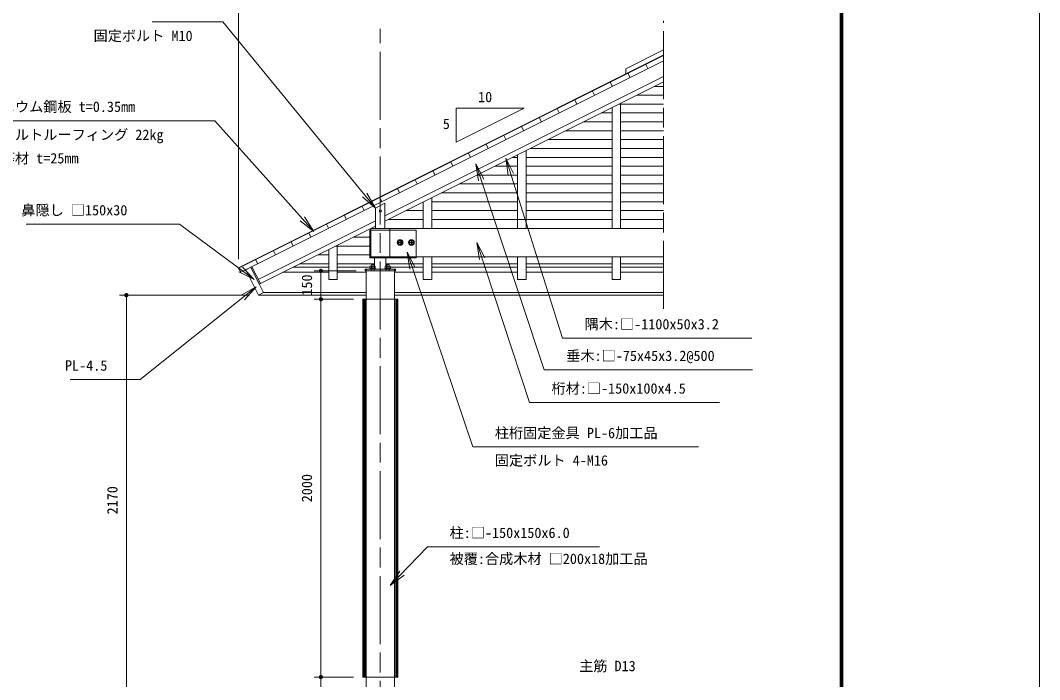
# Model space of a CAD drawing. Units: millimetres at full size, sheet at 1:50, with parts at other scales. Extents: x -1000 to 22000, y -750 to 15600.
# Drawn here: x 13003 to 22000, y 4164 to 9979 of the extents above; entities that cross this region are included whole.
import ezdxf
from ezdxf.enums import TextEntityAlignment as Align

# ---------------------------------------------------------------- set-up
doc = ezdxf.new("R2010")
doc.units = ezdxf.units.MM
doc.header["$LTSCALE"] = 50
doc.linetypes.add('CHAIN', pattern=[18.5, 12, -1.5, 3.5, -1.5])
for name, color, linetype, lineweight in [('D-BMK', 2, 'CHAIN', 13), ('D-STR', 1, 'Continuous', 13), ('D-STR-DIM', 7, 'Continuous', 13), ('D-STR-HTXT', 7, 'Continuous', 13), ('D-STR-TXT', 7, 'Continuous', 13), ('D-TTL', 7, 'Continuous', 70), ('V-nasSTD', 5, 'Continuous', 13)]:
    doc.layers.add(name, color=color, linetype=linetype, lineweight=lineweight)
doc.styles.add('ＭＳ ゴシック', font='')
doc.styles.get('ＭＳ ゴシック').set_extended_font_data('MS Gothic')

# ---------------------------------------------------------------- blocks, each defined once
blk = doc.blocks.new('filled_dot')
at = {"color": 0, "linetype": 'Continuous', "lineweight": -2, "const_width": 1.25}
blk.add_lwpolyline([(-0.625, 0, 1), (0.625, 0, 1)], format="xyb", close=True, dxfattribs=at)
blk = doc.blocks.new('open_arrow')
at = {"color": 0, "linetype": 'Continuous', "lineweight": -2}
blk.add_lwpolyline([(7.5, 1.25), (0, 0), (7.5, -1.25)], dxfattribs=at)

msp = doc.modelspace()

# ---------------------------------------------------------------- linework, layer by layer
at = {"layer": 'D-BMK'}
for p, q in [((16179.43, 3553.11), (16179.43, 9904.27)), ((18679.43, 7433.66), (18679.43, 9974.36))]:
    msp.add_line(p, q, dxfattribs=at)
at = {"layer": 'D-STR'}
for p, q in [((18346.09, 9553.02), (18679.43, 9719.68)), ((14927.94, 7797.35), (18677.94, 9672.35)), ((14929.43, 7794.37), (18679.43, 9669.37)), ((14948.06, 7757.1), (18679.43, 9622.79)), ((18346.09, 9502.7), (18346.09, 9553.02)), ((18522.9, 9591.11), (18541.54, 9553.84)), ((16221.09, 8253.87), (18679.43, 9483.03)), ((18366.38, 9512.85), (18385.01, 9475.58)), ((16221.09, 8207.28), (18679.43, 9436.45)), ((18209.85, 9434.58), (18228.49, 9397.32)), ((18601.16, 9397.32), (18679.43, 9397.32)), ((17896.8, 9278.06), (17915.44, 9240.79)), ((18053.33, 9356.32), (18071.96, 9319.05)), ((18444.64, 9319.05), (18679.43, 9319.05)), ((16221.09, 8207.28), (18216.04, 9204.75)), ((16848.81, 9203.92), (17448.81, 9203.92)), ((16848.81, 9203.92), (16848.81, 8903.92)), ((16848.81, 8903.92), (17448.81, 9203.92)), ((17740.28, 9199.8), (17758.91, 9162.53)), ((18225.26, 9209.36), (18225.26, 8144.78)), ((18288.12, 9240.79), (18679.43, 9240.79)), ((18300.26, 8144.78), (18300.26, 9246.86)), ((17583.75, 9121.53), (17602.39, 9084.27)), ((18131.59, 9162.53), (18225.26, 9162.53)), ((18300.26, 9162.53), (18679.43, 9162.53)), ((17427.23, 9043.27), (17445.86, 9006)), ((17818.54, 9006), (18225.26, 9006)), ((17975.07, 9084.27), (18225.26, 9084.27)), ((18300.26, 9084.27), (18679.43, 9084.27)), ((18300.26, 9006), (18679.43, 9006)), ((17270.7, 8965.01), (17289.34, 8927.74)), ((17662.02, 8927.74), (18225.26, 8927.74)), ((18300.26, 8927.74), (18679.43, 8927.74)), ((17114.18, 8886.75), (17132.81, 8849.48)), ((17466.93, 8144.78), (17466.93, 8830.2)), ((17505.49, 8849.48), (18225.26, 8849.48)), ((18300.26, 8849.48), (18679.43, 8849.48)), ((16801.13, 8730.22), (16819.76, 8692.96)), ((16957.66, 8808.49), (16976.29, 8771.22)), ((17348.97, 8771.22), (17391.93, 8771.22)), ((17391.93, 8792.7), (17391.93, 8144.78)), ((17466.93, 8771.22), (18225.26, 8771.22)), ((18300.26, 8771.22), (18679.43, 8771.22)), ((16644.61, 8651.96), (16663.24, 8614.69)), ((17192.44, 8692.96), (17391.93, 8692.96)), ((17466.93, 8692.96), (18225.26, 8692.96)), ((18300.26, 8692.96), (18679.43, 8692.96)), ((16488.08, 8573.7), (16506.71, 8536.43)), ((17035.92, 8614.69), (17391.93, 8614.69)), ((17466.93, 8614.69), (18225.26, 8614.69)), ((18300.26, 8614.69), (18679.43, 8614.69)), ((16331.56, 8495.44), (16350.19, 8458.17)), ((16722.87, 8458.17), (17391.93, 8458.17)), ((16879.39, 8536.43), (17391.93, 8536.43)), ((17466.93, 8536.43), (18225.26, 8536.43)), ((17466.93, 8458.17), (18225.26, 8458.17)), ((18300.26, 8536.43), (18679.43, 8536.43)), ((18300.26, 8458.17), (18679.43, 8458.17)), ((16175.03, 8417.17), (16193.67, 8379.91)), ((16558.59, 8376.03), (16558.59, 8144.78)), ((16633.59, 8144.78), (16633.59, 8413.53)), ((16633.59, 8379.91), (17391.93, 8379.91)), ((17466.93, 8379.91), (18225.26, 8379.91)), ((18300.26, 8379.91), (18679.43, 8379.91)), ((16018.51, 8338.91), (16037.14, 8301.64)), ((16409.82, 8301.64), (16558.59, 8301.64)), ((16633.59, 8301.64), (17391.93, 8301.64)), ((17466.93, 8301.64), (18225.26, 8301.64)), ((18300.26, 8301.64), (18679.43, 8301.64)), ((15102.35, 7694.49), (16137.76, 8212.2)), ((15861.98, 8260.65), (15880.62, 8223.38)), ((16253.29, 8223.38), (16558.59, 8223.38)), ((16633.59, 8223.38), (18225.26, 8223.38)), ((18300.26, 8223.38), (18679.43, 8223.38)), ((15120.98, 7657.23), (16137.76, 8165.61)), ((15548.93, 8104.12), (15567.57, 8066.86)), ((15705.46, 8182.39), (15724.09, 8145.12)), ((16496.09, 8128.11), (16086.09, 8128.11)), ((16086.09, 7884.78), (16086.09, 8128.11)), ((18679.43, 8144.78), (16262.76, 8144.78)), ((16496.09, 8128.11), (16496.09, 7884.78)), ((15392.41, 8025.86), (15411.04, 7988.59)), ((15940.24, 8066.86), (16086.09, 8066.86)), ((16380.44, 8019.78), (16328.44, 8019.78)), ((16331.35, 8019.78), (16342.89, 8039.78)), ((16342.89, 7999.78), (16331.35, 8019.78)), ((16342.89, 8039.78), (16365.99, 8039.78)), ((16354.44, 8045.78), (16354.44, 7993.78)), ((16365.99, 8039.78), (16377.53, 8019.78)), ((16377.53, 8019.78), (16365.99, 7999.78)), ((16480.44, 8019.78), (16428.44, 8019.78)), ((16431.35, 8019.78), (16442.89, 8039.78)), ((16442.89, 7999.78), (16431.35, 8019.78)), ((16442.89, 8039.78), (16465.99, 8039.78)), ((16454.44, 8045.78), (16454.44, 7993.78)), ((16465.99, 8039.78), (16477.53, 8019.78)), ((16477.53, 8019.78), (16465.99, 7999.78)), ((15235.88, 7947.6), (15254.52, 7910.33)), ((15783.72, 7988.59), (16086.09, 7988.59)), ((16365.99, 7999.78), (16342.89, 7999.78)), ((16465.99, 7999.78), (16442.89, 7999.78)), ((15079.36, 7869.34), (15097.99, 7832.07)), ((15470.67, 7832.07), (15725.26, 7832.07)), ((15627.19, 7910.33), (15725.26, 7910.33)), ((15800.26, 7910.33), (16086.09, 7910.33)), ((15800.26, 7832.07), (16129.01, 7832.07)), ((16086.09, 7884.78), (16496.09, 7884.78)), ((16129.01, 7811.78), (16129.01, 7894.78)), ((16229.84, 7811.78), (16229.84, 7894.78)), ((16229.84, 7832.07), (16558.59, 7832.07)), ((18679.43, 7894.78), (16262.76, 7894.78)), ((16633.59, 7832.07), (17391.93, 7832.07)), ((17466.93, 7832.07), (18225.26, 7832.07)), ((18300.26, 7832.07), (18679.43, 7832.07)), ((14929.43, 7794.37), (14948.06, 7757.1)), ((15320.74, 7757.1), (15725.26, 7757.1)), ((15725.26, 7801.83), (15410.18, 7801.83)), ((16089.67, 7801.83), (15800.26, 7801.83)), ((15800.26, 7757.1), (16054.43, 7757.1)), ((16054.43, 7519.78), (16054.43, 7769.78)), ((16137.76, 7790.11), (16087.76, 7790.11)), ((16087.76, 7790.11), (16087.76, 7784.78)), ((16137.76, 7784.78), (16087.76, 7784.78)), ((16089.67, 7809.61), (16093.76, 7811.78)), ((16089.67, 7790.11), (16089.67, 7809.61)), ((16131.76, 7811.78), (16093.76, 7811.78)), ((16099.43, 7784.78), (16099.43, 7769.78)), ((16101.21, 7790.11), (16101.21, 7809.61)), ((16112.76, 7780.45), (16112.76, 7816.11)), ((16124.31, 7790.11), (16124.31, 7809.61)), ((16126.09, 7784.78), (16126.09, 7769.78)), ((16135.85, 7809.61), (16131.76, 7811.78)), ((16135.85, 7790.11), (16135.85, 7809.61)), ((16137.76, 7790.11), (16137.76, 7784.78)), ((16221.09, 7790.11), (16271.09, 7790.11)), ((16221.09, 7790.11), (16221.09, 7784.78)), ((16221.09, 7784.78), (16271.09, 7784.78)), ((16223, 7809.61), (16227.09, 7811.78)), ((16223, 7790.11), (16223, 7809.61)), ((16227.09, 7811.78), (16265.09, 7811.78)), ((16232.76, 7784.78), (16232.76, 7769.78)), ((16234.55, 7790.11), (16234.55, 7809.61)), ((16246.09, 7780.45), (16246.09, 7816.11)), ((16257.64, 7790.11), (16257.64, 7809.61)), ((16259.43, 7784.78), (16259.43, 7769.78)), ((16269.19, 7809.61), (16265.09, 7811.78)), ((16269.19, 7790.11), (16269.19, 7809.61)), ((16558.59, 7801.83), (16269.19, 7801.83)), ((16271.09, 7790.11), (16271.09, 7784.78)), ((16304.43, 7519.78), (16304.43, 7769.78)), ((16304.43, 7757.1), (16558.59, 7757.1)), ((17391.93, 7801.83), (16633.59, 7801.83)), ((16633.59, 7757.1), (17391.93, 7757.1)), ((18225.26, 7801.83), (17466.93, 7801.83)), ((17466.93, 7757.1), (18225.26, 7757.1)), ((18679.43, 7801.83), (18300.26, 7801.83)), ((18300.26, 7757.1), (18679.43, 7757.1)), ((15149.31, 7578.22), (16054.43, 7578.22)), ((16304.43, 7578.22), (18679.43, 7578.22)), ((15104.59, 7555.86), (16054.43, 7555.86)), ((16024.43, 7519.78), (16024.43, 4186.45)), ((16024.43, 7519.78), (16334.43, 7519.78)), ((16033.98, 7519.78), (16033.98, 4186.45)), ((16039.87, 7519.78), (16039.87, 4186.45)), ((16049.43, 7519.78), (16049.43, 4186.45)), ((16054.43, 4186.45), (16054.43, 7519.78)), ((16304.43, 7555.86), (18679.43, 7555.86)), ((16304.43, 4186.45), (16304.43, 7519.78)), ((16309.43, 7519.78), (16309.43, 4186.45)), ((16318.98, 7519.78), (16318.98, 4186.45)), ((16324.87, 7519.78), (16324.87, 4186.45)), ((16334.43, 7519.78), (16334.43, 4186.45)), ((16024.43, 4186.45), (16334.43, 4186.45)), ((16054.43, 3584.78), (16054.43, 4186.45)), ((16304.43, 3584.78), (16304.43, 4186.45))]:
    msp.add_line(p, q, dxfattribs=at)
for points in [[(16221.09, 8365.67), (16137.76, 8324), (16137.76, 8144.78), (16221.09, 8144.78)], [(16262.76, 7894.78), (16096.09, 7894.78), (16096.09, 8144.78), (16262.76, 8144.78)], [(15104.59, 7555.86), (15149.31, 7578.22), (15037.5, 7801.83), (14992.78, 7779.46)], [(15120.98, 7657.23), (15112.04, 7652.75), (15037.5, 7801.83), (15046.45, 7806.3)], [(16312.76, 7769.78), (16046.09, 7769.78), (16046.09, 7784.78), (16312.76, 7784.78)], [(16054.43, 7769.78), (16304.43, 7769.78), (16304.43, 7784.78), (16054.43, 7784.78)]]:
    msp.add_lwpolyline(points, close=True, dxfattribs=at)
for points in [[(15725.26, 7959.36), (15725.26, 7694.49), (15800.26, 7694.49), (15800.26, 7996.86)], [(16558.59, 7894.78), (16558.59, 7694.49), (16633.59, 7694.49), (16633.59, 7894.78)], [(17391.93, 7894.78), (17391.93, 7694.49), (17466.93, 7694.49), (17466.93, 7894.78)], [(18225.26, 7894.78), (18225.26, 7694.49), (18300.26, 7694.49), (18300.26, 7894.78)]]:
    msp.add_lwpolyline(points, dxfattribs=at)
for centre, radius in [((16179.43, 8298.25), 10), ((16354.44, 8019.78), 25), ((16354.44, 8019.78), 18), ((16454.44, 8019.78), 25), ((16454.44, 8019.78), 18)]:
    msp.add_circle(centre, radius, dxfattribs=at)
for centre, radius, start, end in [((16095.44, 7803.66), 8.3, 45.90122, 78.32053), ((16112.77, 7811.78), 15.63, 0, 180), ((16112.76, 7779.93), 31.85, 68.74529, 111.25471), ((16130.08, 7803.66), 8.3, 101.67947, 134.09878), ((16246.08, 7811.78), 15.63, 0, 180), ((16228.77, 7803.66), 8.3, 45.90122, 78.32053), ((16246.09, 7779.93), 31.85, 68.74529, 111.25471), ((16263.41, 7803.66), 8.3, 101.67947, 134.09878)]:
    msp.add_arc(centre, radius, start, end, dxfattribs=at)
at = {"layer": 'D-STR-DIM'}
for p, q in [((14929.43, 7874.37), (14929.43, 11193.25)), ((14929.43, 7874.37), (14929.43, 10835.6)), ((14929.43, 7874.37), (14929.43, 10569.81)), ((15966.09, 7769.78), (15595.36, 7769.78)), ((15655.36, 7769.78), (15655.36, 7519.78)), ((15024.59, 7555.86), (13878.1, 7555.86)), ((13938.1, 7555.86), (13938.1, 3936.45)), ((15944.43, 7519.78), (15595.36, 7519.78)), ((15944.43, 7519.78), (15595.36, 7519.78)), ((15655.36, 7519.78), (15655.36, 4186.45)), ((15944.43, 4186.45), (15595.36, 4186.45)), ((15944.43, 4186.45), (15595.36, 4186.45)), ((15655.36, 4186.45), (15655.36, 3936.45))]:
    msp.add_line(p, q, dxfattribs=at)
at = {"layer": 'D-STR-HTXT'}
for points in [[(16137.76, 8324), (14789.04, 9967.02), (14639.04, 9967.02), (14166.96, 9967.02)], [(15592.35, 8116.81), (14717.99, 9094.56), (14567.99, 9094.56), (12142.86, 9094.56)], [(17287.91, 8762.86), (17789.06, 7176.09), (17939.06, 7176.09), (19460.64, 7176.09)], [(17022.28, 8714.04), (17626.94, 6897.03), (17776.94, 6897.03), (19466.03, 6897.03)], [(15067.83, 7692.93), (14406.93, 8181.83), (14256.93, 8181.83), (13055.15, 8181.83)], [(17033.27, 8020.53), (17496.75, 6609.14), (17646.75, 6609.14), (19174.03, 6609.14)], [(16417.05, 7933.5), (16996.4, 6216.5), (17146.4, 6216.5), (18989.68, 6216.5)], [(15083.63, 7628.65), (14059.86, 6811.41), (13909.86, 6811.41), (13440.95, 6811.41)], [(16267.04, 4994.16), (16597.01, 5335.62), (16747.01, 5335.62), (18113.76, 5335.62)]]:
    msp.add_lwpolyline(points, dxfattribs=at)
at = {"layer": 'D-TTL'}
msp.add_lwpolyline([(750, 750), (750, 14100), (20250, 14100), (20250, 750)], close=True, dxfattribs=at)
at = {"layer": 'V-nasSTD'}
msp.add_lwpolyline([(-1000, -750), (-1000, 15600), (22000, 15600), (22000, -750)], close=True, dxfattribs=at)

# ---------------------------------------------------------------- block references
at = {"layer": 'D-STR-DIM', "xscale": 15, "yscale": 15}
for p, rotation in [((15655.36, 7769.78), 270), ((13938.1, 7555.86), 270), ((15655.36, 7519.78), 90), ((15655.36, 7519.78), 270), ((15655.36, 4186.45), 90), ((15655.36, 4186.45), 270)]:
    msp.add_blockref('filled_dot', p, dxfattribs=dict(at, rotation=rotation))
at = {"layer": 'D-STR-HTXT', "xscale": 20, "yscale": 20}
for p, rotation in [((17287.91, 8762.86), 287.5), ((17022.28, 8714.04), 288.4), ((16137.76, 8324), 129.4), ((15592.35, 8116.81), 131.8), ((17033.27, 8020.53), 288.2), ((16417.05, 7933.5), 288.6), ((15067.83, 7692.93), 143.5), ((15083.63, 7628.65), 218.6), ((16267.04, 4994.16), 46)]:
    msp.add_blockref('open_arrow', p, dxfattribs=dict(at, rotation=rotation))

# ---------------------------------------------------------------- texts
at = {"layer": 'D-STR-DIM', "style": 'ＭＳ ゴシック'}
for s, p in [('150', (15485.97, 7644.78)), ('2000', (15485.97, 5853.11)), ('2170', (13768.72, 5746.15))]:
    msp.add_text(s, height=91.64, rotation=90, dxfattribs=at).set_placement(p, align=Align.TOP_CENTER)
at = {"layer": 'D-STR-HTXT', "style": 'ＭＳ ゴシック'}
for s, p in [('固定ボルト M10', (13648.75, 9889.28)), ('屋根:ガルバニウム鋼板 t=0.35mm', (12142.57, 9263.95)), ('防水:アスファルトルーフィング 22kg', (12142.57, 9016.82)), ('野地板:桧一等材 t=25mm', (12142.57, 8809.43)), ('鼻隠し □150x30', (13010.76, 8351.22)), ('隅木:□-1100x50x3.2', (17983.45, 7345.48)), ('垂木:□-75x45x3.2@500', (17821.33, 7066.41)), ('PL-4.5', (13396.56, 6980.8)), ('桁材:□-150x100x4.5', (17691.13, 6778.53)), ('柱桁固定金具 PL-6加工品', (17190.79, 6385.89)), ('固定ボルト 4-M16', (17190.79, 6143.56)), ('柱:□-150x150x6.0', (16791.4, 5505.01)), ('被覆:合成木材 □200x18加工品', (16791.4, 5276.04)), ('主筋 D13', (17935.13, 4330.1))]:
    msp.add_text(s, height=91.64, dxfattribs=at).set_placement(p, align=Align.TOP_LEFT)
at = {"layer": 'D-STR-TXT', "style": 'ＭＳ ゴシック'}
for s, p in [('10', (17043.17, 9349.61)), ('5', (16731.56, 9112.45))]:
    msp.add_text(s, height=91.64, dxfattribs=at).set_placement(p, align=Align.TOP_LEFT)

doc.saveas('drawing.dxf')
